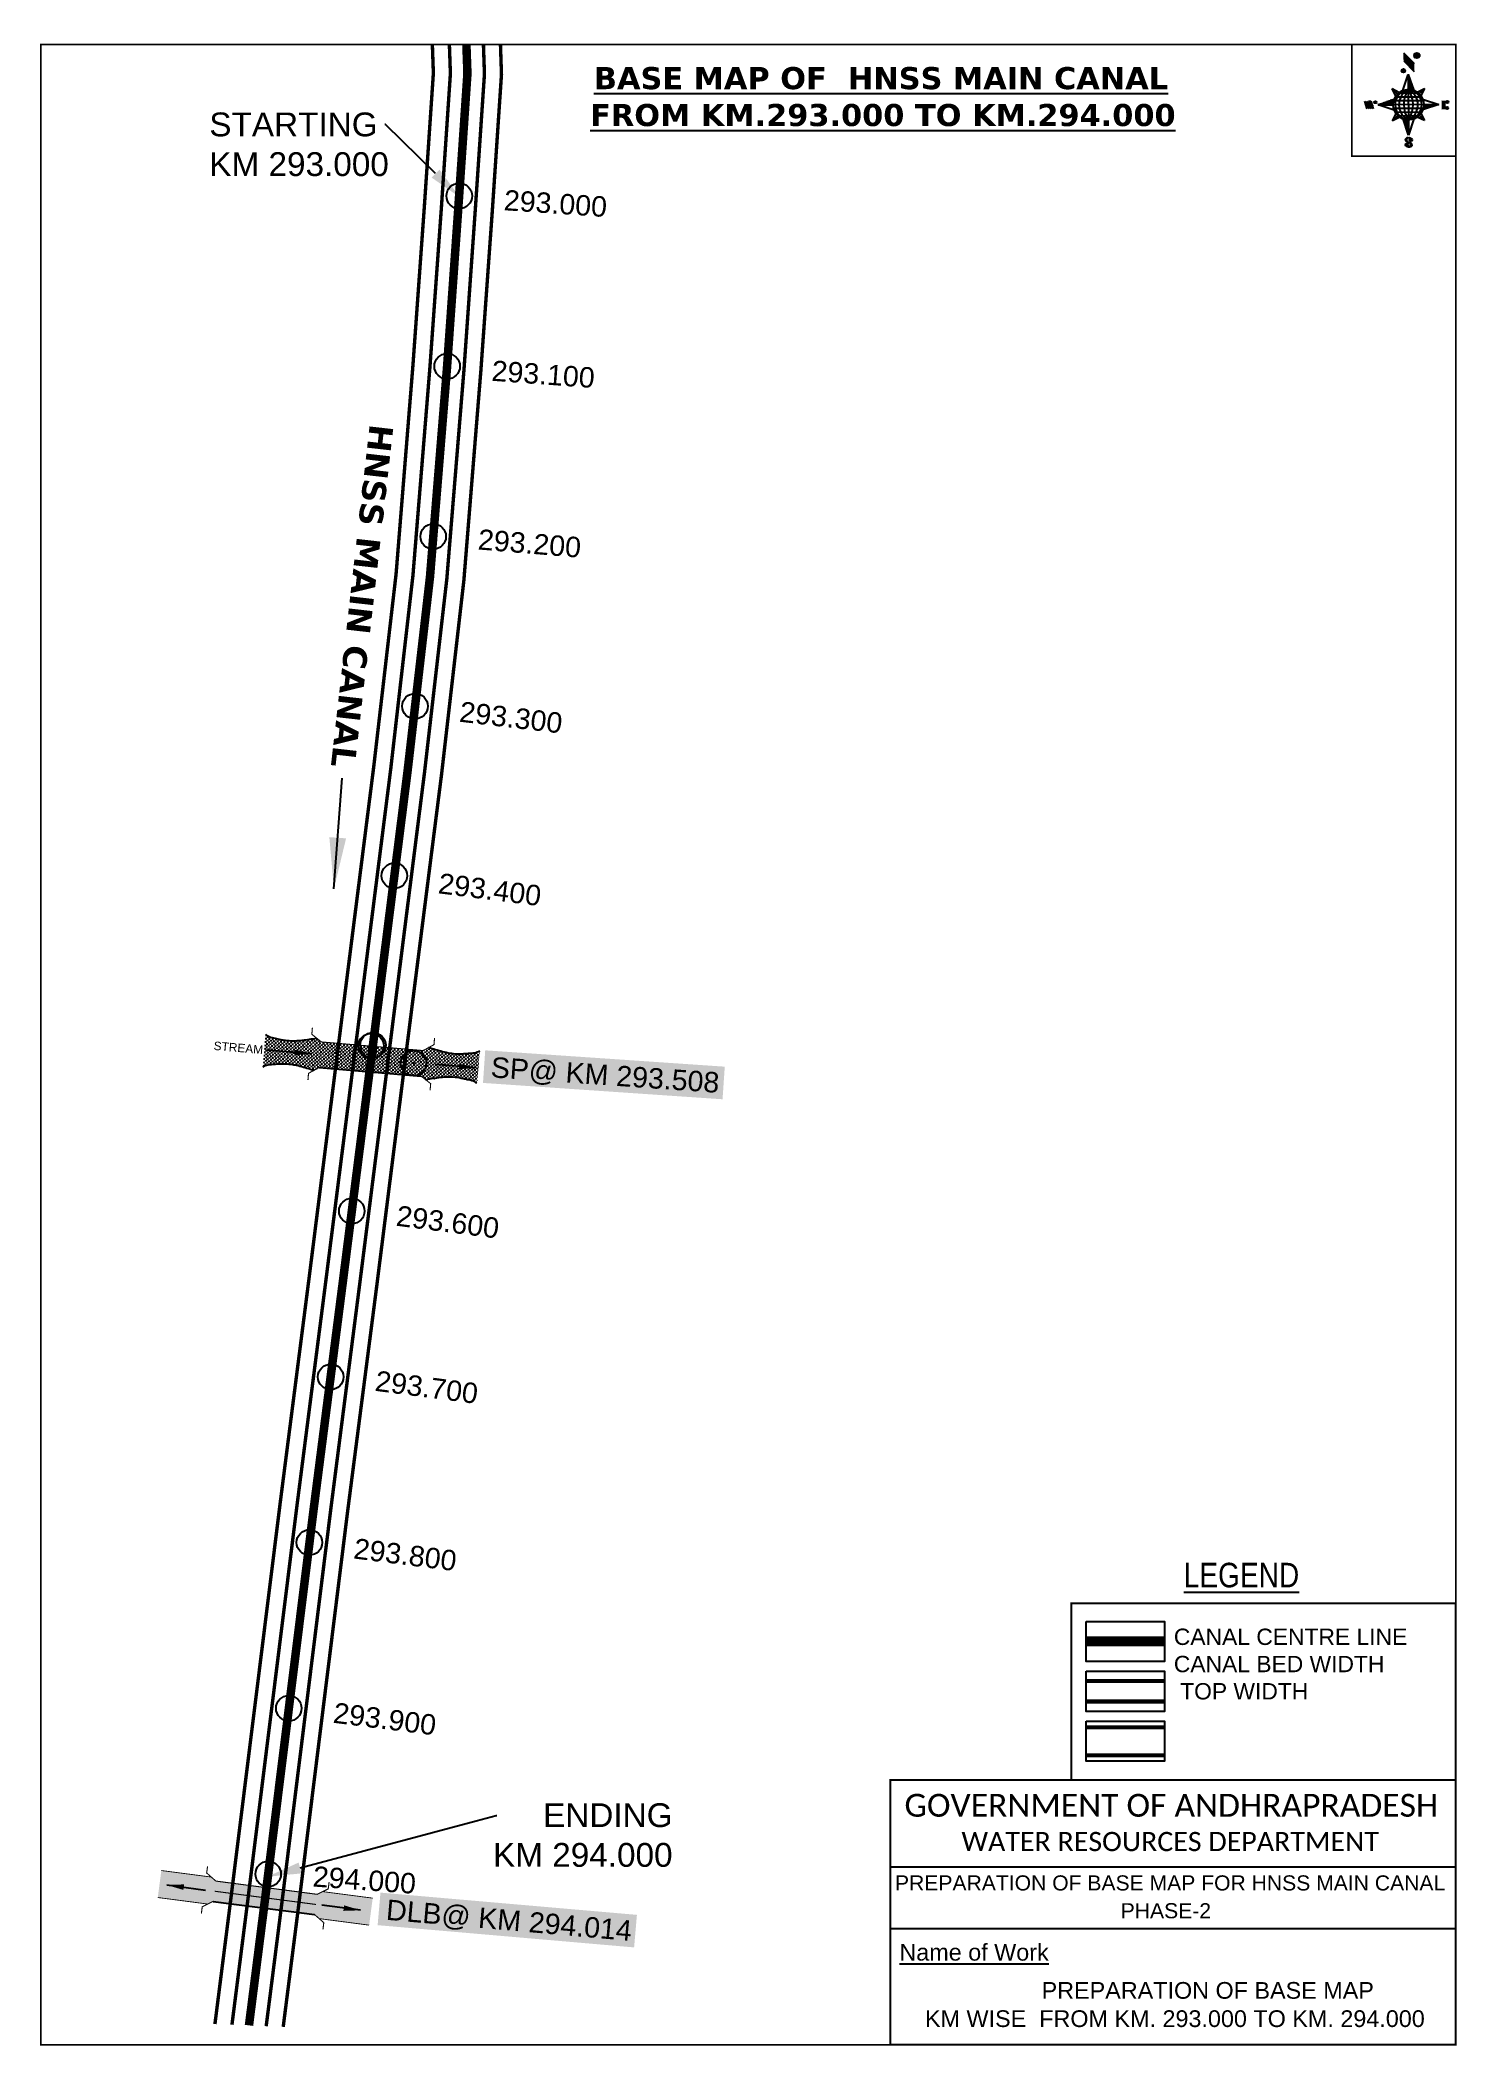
# Model space of a CAD drawing. Header units: inches. Extents: x 774279 to 775111, y 1584705 to 1585883.
import ezdxf
from ezdxf import colors
from ezdxf.entities.mleader import LeaderData, LeaderLine
from ezdxf.enums import TextEntityAlignment as Align
from ezdxf.math import Vec2, Vec3

# ---------------------------------------------------------------- set-up
doc = ezdxf.new("R2010")
doc.units = ezdxf.units.IN
doc.header["$LTSCALE"] = 15
doc.header["$MEASUREMENT"] = 0
doc.header["$PDMODE"] = 32
doc.header["$PDSIZE"] = 15
doc.linetypes.add('ACAD_ISO02W100', pattern=[15, 12, -3])
doc.linetypes.add('HIDDEN2', pattern=[0.1875, 0.125, -0.0625])
for name, color, linetype in [('AQUADUCT', 1, 'Continuous'), ('bord', 1, 'Continuous'), ('CANAL1', 7, 'Continuous'), ('CSMark', 72, 'Continuous'), ('DCBMS', 232, 'Continuous'), ('PAGE', 7, 'Continuous'), ('STRUCTURE', 5, 'Continuous'), ('TEXT', 6, 'Continuous')]:
    doc.layers.add(name, color=color, linetype=linetype)
doc.styles.add('ARIALN', font='ARIALN.TTF')
doc.styles.get("Standard").update_dxf_attribs({"font": 'arial.ttf'})
doc.dimstyles.get("Standard").update_dxf_attribs({"dimtxt": 20, "dimasz": 0.18, "dimexe": 0.18, "dimexo": 0.0625, "dimgap": 0.09, "dimtad": 0, "dimtih": 1, "dimtoh": 1, "dimdec": 4, "dimzin": 0, "dimdsep": 46, "dimtxsty": 'Standard', "dimcen": 0.09, "dimadec": 0, "dimazin": 0, "dimtfac": 1, "dimtdec": 4, "dimtofl": 0, "dimtmove": 0, "dimatfit": 3, "dimfxl": 1, "dimtolj": 1, "dimtzin": 0, "dimarcsym": 0})
pattern_1 = [(267.297113149, (-8720374.938, 50637915.138), (10.5367255337, -0.497431438), [])]
pattern_2 = [(357.297113149, (-8720374.938, 50637915.138), (0.497431438, 10.5367255337), [])]

# ---------------------------------------------------------------- blocks, each defined once
blk = doc.blocks.new('*X26')
at = {"color": 0, "linetype": 'Continuous'}
for p, q in [((6321.6, 240.5), (6322.3, 241.2)), ((6321.6, 240.3), (6322.3, 241)), ((6321.6, 240.1), (6322.3, 240.8)), ((6321.6, 239.9), (6322.4, 240.7)), ((6321.6, 239.8), (6322.4, 240.6)), ((6321.6, 239.6), (6322.5, 240.5)), ((6321.6, 239.4), (6322.5, 240.3)), ((6321.6, 239.2), (6322.6, 240.2)), ((6321.7, 239.1), (6322.6, 240.1)), ((6321.8, 240.8), (6322.4, 241.4)), ((6321.8, 239), (6322.7, 240)), ((6321.8, 239), (6322.8, 239.9)), ((6321.9, 238.9), (6322.9, 239.8)), ((6322, 238.8), (6323, 239.7)), ((6322.1, 241.3), (6322.4, 241.6)), ((6322.1, 238.7), (6323.1, 239.6)), ((6322.2, 238.6), (6323.1, 239.6)), ((6322.3, 238.5), (6323.2, 239.5)), ((6322.4, 238.5), (6323.3, 239.4)), ((6322.5, 238.4), (6323.4, 239.3)), ((6322.7, 238.4), (6323.6, 239.3)), ((6322.8, 238.3), (6323.7, 239.2)), ((6322.9, 238.3), (6323.8, 239.1)), ((6323.1, 238.2), (6323.9, 239.1)), ((6323.2, 238.2), (6324, 239)), ((6323.3, 238.2), (6324.2, 239)), ((6323.5, 238.1), (6324.3, 238.9)), ((6323.7, 238.1), (6324.4, 238.9)), ((6323.8, 238.1), (6324.6, 238.8)), ((6324.1, 238.2), (6324.7, 238.8)), ((6324.3, 238.3), (6324.9, 238.8)), ((6324.6, 238.3), (6325.1, 238.8)), ((6324.8, 238.4), (6325.2, 238.8)), ((6325.1, 238.5), (6325.4, 238.8)), ((6325.4, 238.6), (6325.6, 238.8))]:
    blk.add_line(p, q, dxfattribs=at)
blk = doc.blocks.new('*X25')
at = {"color": 0, "linetype": 'Continuous'}
for p, q in [((6324.4, 240.3), (6324.5, 240.4)), ((6324.6, 240.3), (6324.8, 240.5)), ((6324.7, 240.2), (6325, 240.5)), ((6324.8, 240.2), (6325.2, 240.6)), ((6325, 240.1), (6325.5, 240.6)), ((6325.1, 240.1), (6325.6, 240.6)), ((6325.2, 240), (6325.8, 240.6)), ((6325.3, 240), (6326, 240.6)), ((6325.4, 239.9), (6326.1, 240.6)), ((6325.5, 239.8), (6326.2, 240.5)), ((6325.6, 239.8), (6326.3, 240.5)), ((6325.7, 239.7), (6326.5, 240.4)), ((6325.9, 239.6), (6326.6, 240.3)), ((6326, 239.5), (6326.7, 240.3)), ((6326, 239.4), (6326.8, 240.2)), ((6326.1, 239.3), (6327, 240.2)), ((6326.2, 239.3), (6327.1, 240.1)), ((6326.3, 239.2), (6327.1, 240)), ((6326.4, 239.1), (6327.2, 239.9)), ((6326.5, 239), (6327.3, 239.8)), ((6326.5, 238.9), (6327.4, 239.7)), ((6326.6, 238.8), (6327.5, 239.6)), ((6326.7, 238.7), (6327.5, 239.5)), ((6326.8, 238.6), (6327.6, 239.4)), ((6326.8, 238.5), (6327.7, 239.3)), ((6326.8, 236.5), (6327.4, 237)), ((6326.9, 238.3), (6327.8, 239.2)), ((6326.9, 238.2), (6327.9, 239.1)), ((6326.9, 236.8), (6327.6, 237.4)), ((6327, 238.1), (6327.8, 239)), ((6327, 237.9), (6327.8, 238.8)), ((6327, 237.8), (6327.8, 238.6)), ((6327, 237.6), (6327.8, 238.4)), ((6327, 237.4), (6327.8, 238.2)), ((6327, 237.3), (6327.8, 238)), ((6327, 237.1), (6327.8, 237.9))]:
    blk.add_line(p, q, dxfattribs=at)
blk = doc.blocks.new('H')
at = {"layer": 'bord', "extrusion": (0.000427885, 0.004792, 0.999988)}
h = blk.add_hatch(dxfattribs=at)
h.set_pattern_fill('LINE', color=8, scale=84.387686, angle=-2.7029, style=0)
h.set_pattern_definition(pattern_2)
h.paths.add_polyline_path([(-492, 786, -0.090992), (-448, 775), (-486, 912)])
h = blk.add_hatch(dxfattribs=at)
h.set_pattern_fill('LINE', color=8, scale=84.387686, angle=-92.7029, style=0)
h.set_pattern_definition(pattern_1)
h.paths.add_polyline_path([(-625, 665, -0.090992), (-615, 710), (-751, 671)])
h = blk.add_hatch(dxfattribs=at)
h.set_pattern_fill('LINE', color=8, scale=84.387686, angle=-2.7029, style=0)
h.set_pattern_definition(pattern_2)
h.paths.add_polyline_path([(-504, 533, -0.090992), (-549, 543), (-510, 406)])
h = blk.add_hatch(dxfattribs=at)
h.set_pattern_fill('LINE', color=8, scale=84.387686, angle=-92.7029, style=0)
h.set_pattern_definition(pattern_1)
h.paths.add_polyline_path([(-246, 647), (-372, 653, -0.090992), (-382, 609)])
for p, q in [((-519, 1020, -1217), (-435, 927, -1216)), ((-516, 1087, -1217), (-432, 994, -1217)), ((-538, 774, -1216), (-487, 906, -1216)), ((-487, 906, -1216), (-493, 780, -1216)), ((-487, 906, -1216), (-448, 769, -1216)), ((-865, 701, -1215), (-847, 638, -1215)), ((-847, 700, -1215), (-829, 637, -1215)), ((-829, 699, -1215), (-811, 636, -1215)), ((-829, 699, -1215), (-811, 698, -1215)), ((-811, 698, -1215), (-794, 635, -1215)), ((-752, 665, -1215), (-615, 704, -1215)), ((-627, 794, -1216), (-567, 760, -1216)), ((-627, 794, -1216), (-584, 747, -1215)), ((-599, 731, -1215), (-627, 794, -1216)), ((-421, 753, -1216), (-359, 781, -1216)), ((-359, 781, -1216), (-405, 739, -1216)), ((-359, 781, -1216), (-392, 721, -1215)), ((-379, 693, -1215), (-246, 641, -1215)), ((-752, 665, -1215), (-625, 659, -1215)), ((-619, 614, -1215), (-752, 665, -1215)), ((-639, 526, -1214), (-606, 585, -1215)), ((-639, 526, -1214), (-593, 568, -1215)), ((-577, 553, -1215), (-639, 526, -1214)), ((-511, 400, -1214), (-549, 537, -1214)), ((-460, 533, -1215), (-511, 400, -1214)), ((-505, 527, -1214), (-511, 400, -1214)), ((-371, 513, -1214), (-431, 546, -1215)), ((-371, 513, -1214), (-414, 560, -1215)), ((-399, 576, -1215), (-371, 513, -1214)), ((-246, 641, -1215), (-383, 603, -1215)), ((-373, 647, -1215), (-246, 641, -1215)), ((-213, 669, -1215), (-217, 601, -1215)), ((-197, 600, -1215), (-194, 668, -1215))]:
    blk.add_line(p, q, dxfattribs=at)
at = {"layer": 'bord', "color": 8, "linetype": 'ByBlock', "extrusion": (0.000427885, 0.004792, 0.999988)}
for p, q in [((-375, 679, -1215), (-620, 691, -1215)), ((-386, 711, -1215), (-605, 722, -1215)), ((-411, 744, -1216), (-578, 752, -1216)), ((-493, 780, -1216), (-505, 527, -1214)), ((-373, 647, -1215), (-625, 659, -1215)), ((-378, 616, -1215), (-623, 628, -1215)), ((-392, 585, -1215), (-611, 595, -1215)), ((-420, 555, -1215), (-587, 562, -1215))]:
    blk.add_line(p, q, dxfattribs=at)
at = {"layer": 'bord', "extrusion": (0.000427885, 0.004792, 0.999988), "elevation": -1212}
for points, const_width in [([(-522, 960), (-516, 1093)], 1.61), ([(-434, 933), (-428, 1066)], 1.61), ([(-870, 707), (-846, 706)], 0.642), ([(-829, 643), (-821, 678)], 0.642), ([(-793, 641), (-782, 694)], 0.642), ([(-223, 676), (-174, 673)], 0.706), ([(-829, 643), (-855, 644)], 0.642), ([(-811, 642), (-784, 641)], 0.642), ([(-177, 605), (-226, 607)], 0.706), ([(-195, 645), (-185, 644)], 0.706)]:
    blk.add_lwpolyline(points, dxfattribs=dict(at, const_width=const_width))
for points, const_width in [([(-414, 1073, 1), (-398, 1058, 1)], 22.3), ([(-530, 950, 1), (-520, 939, 1)], 14.8), ([(-776, 697, 1), (-769, 690, 1)], 8.9), ([(-180, 618, 1), (-173, 611, 1)], 9.79), ([(-178, 667, 1), (-171, 660, 1)], 9.79), ([(-490, 362, 1), (-498, 369, 1)], 11.1), ([(-525, 322, 1), (-533, 329, 1)], 11.1)]:
    blk.add_lwpolyline(points, format="xyb", close=True, dxfattribs=dict(at, const_width=const_width))
for points in [[(-537, 317), (-531, 310), (-520, 307), (-505, 307), (-494, 310), (-486, 318), (-487, 326), (-491, 333), (-494, 336), (-503, 341), (-522, 347), (-530, 352), (-534, 355), (-537, 363), (-537, 373), (-530, 381), (-520, 384), (-504, 384), (-493, 380), (-487, 373)], [(-522, 348), (-526, 354), (-528, 361), (-528, 371), (-526, 375), (-521, 381), (-515, 384)], [(-505, 307), (-499, 312), (-497, 319), (-497, 327), (-501, 335), (-509, 343)]]:
    blk.add_lwpolyline(points, dxfattribs=at)
at = {"layer": 'bord', "extrusion": (0.000427885, 0.004792, 0.999988)}
for centre, radius in [((-406, 1065, -1212), 22.3), ((-525, 944, -1212), 14.8), ((-773, 694, -1212), 8.9), ((-498, 659, -1212), 127), ((-177, 615, -1212), 9.79), ((-174, 663, -1212), 9.79), ((-494, 365, -1212), 11.1), ((-529, 325, -1212), 11.1)]:
    blk.add_circle(centre, radius, dxfattribs=at)
at = {"layer": 'bord', "color": 8, "linetype": 'ByBlock', "extrusion": (0.000427885, 0.004792, 0.999988)}
for centre, radius, start, end in [((-482, 658, -1212), 128, 94.9254, 259.6691), ((-437, 656, -1212), 141, 113.2864, 241.308), ((-316, 651, -1212), 222, 142.5892, 212.0053), ((-560, 662, -1212), 141, 293.2864, 61.308), ((-681, 668, -1212), 222, 322.5892, 32.0053), ((-515, 660, -1212), 128, 274.9254, 79.6691)]:
    blk.add_arc(centre, radius, start, end, dxfattribs=at)
at = {"layer": 'bord', "extrusion": (0.000427885, 0.004792, 0.999988)}
for points in [[(-516, 1093, -1212), (-431, 1000, -1212), (-519, 1026, -1212), (-434, 933, -1212)], [(-864, 707, -1212), (-846, 706, -1212), (-846, 644, -1212), (-829, 643, -1212)], [(-829, 705, -1212), (-811, 704, -1212), (-811, 642, -1212), (-793, 641, -1212)], [(-193, 674, -1212), (-197, 606, -1212), (-213, 675, -1212), (-216, 607, -1212)]]:
    blk.add_solid(points, dxfattribs=at)
at = {"layer": 'bord', "extrusion": (0.000427885, 0.004792, 0.999988), "xscale": 7.977342409717546, "yscale": 7.977342408231451, "zscale": 7.977342408476333, "rotation": 138.0840426661453}
for name, p in [('*X25', (38301, -31929, -1212)), ('*X26', (38314, -31951, -1212))]:
    blk.add_blockref(name, p, dxfattribs=at)
blk = doc.blocks.new('DLB')
at = {"layer": 'STRUCTURE'}
h = blk.add_hatch(dxfattribs=at)
h.set_pattern_fill('DOTS', color=6, scale=20, angle=320.37224793, style=0)
h.paths.add_polyline_path([(769699.5, 1706950), (769699.5, 1706934), (769729.1, 1706934), (769732.1, 1706936), (769792.1, 1706936), (769795.1, 1706934), (769824.7, 1706934), (769824.7, 1706950), (769795.1, 1706950), (769792.1, 1706948), (769732.1, 1706948), (769729.1, 1706950)])
at = {"layer": 'STRUCTURE', "color": 6, "const_width": 0.628}
for points in [[(769726.1, 1706956), (769726.1, 1706952), (769732.1, 1706948), (769792.1, 1706948), (769798.1, 1706952), (769798.1, 1706956)], [(769732.1, 1706942), (769792.1, 1706942)], [(769726.1, 1706928), (769726.1, 1706932), (769732.1, 1706936), (769792.1, 1706936), (769798.1, 1706932), (769798.1, 1706928)]]:
    blk.add_lwpolyline(points, dxfattribs=at)
at = {"layer": 'STRUCTURE', "color": 6, "linetype": 'ACAD_ISO02W100', "ltscale": 0.5, "const_width": 0.5}
for points in [[(769699.5, 1706950), (769729.1, 1706950)], [(769795.1, 1706950), (769824.7, 1706950)], [(769699.5, 1706934), (769729.1, 1706934)], [(769795.1, 1706934), (769824.7, 1706934)]]:
    blk.add_lwpolyline(points, dxfattribs=at)
at = {"layer": 'STRUCTURE', "color": 6}
blk.add_lwpolyline([(769732.1, 1706936), (769792.1, 1706936)], dxfattribs=at)
blk.add_lwpolyline([(769732.1, 1706936), (769792.1, 1706936)], dxfattribs=at)
at = {"layer": 'STRUCTURE', "color": 0}
blk.add_circle((769762.1, 1706942), 1.8, dxfattribs=at)
for points in [[(769703.8, 1706942), (769726.7, 1706942)], [(769818.6, 1706942), (769795.7, 1706942)]]:
    blk.add_leader(points, dimstyle='Standard', override={"dimasz": 10, "dimgap": 0.09, "dimtad": 0}, dxfattribs=at)
blk = doc.blocks.new('SP')
at = {"layer": 'STRUCTURE'}
h = blk.add_hatch(dxfattribs=at)
h.set_pattern_fill('DASH', color=256, scale=8, style=0)
edge = h.paths.add_edge_path()
edge.add_spline(control_points=[(769825.7, 1706742.1), (769825.3, 1706741.8), (769823.8, 1706740.8), (769820.9, 1706740.3), (769817, 1706739.7), (769811.4, 1706738.9), (769804, 1706739.7), (769798.4, 1706741), (769795.6, 1706741.6)], knot_values=[0, 0, 0, 0, 1.613557, 5.24513, 8.624976, 13.470124, 22.190216, 30.746377, 30.746377, 30.746377, 30.746377], degree=3, periodic=0)
edge.add_line((769795.6, 1706741.6), (769792.6, 1706739.6))
edge.add_line((769792.6, 1706739.6), (769732.6, 1706739.6))
edge.add_line((769732.6, 1706739.6), (769729.6, 1706741.6))
edge.add_spline(control_points=[(769729.6, 1706741.6), (769726.9, 1706740.9), (769721.3, 1706739.5), (769713.9, 1706738.5), (769708.3, 1706739.1), (769704.4, 1706739.6), (769701.5, 1706740), (769700, 1706741), (769699.5, 1706741.3)], knot_values=[0, 0, 0, 0, 8.556161, 17.276253, 22.121402, 25.501247, 29.13282, 30.746377, 30.746377, 30.746377, 30.746377], degree=3, periodic=0)
edge.add_line((769699.5, 1706741.3), (769699.5, 1706722.1))
edge.add_spline(control_points=[(769699.5, 1706722.1), (769700, 1706722.4), (769701.4, 1706723.4), (769704.3, 1706724), (769708.2, 1706724.5), (769713.8, 1706725.3), (769721.2, 1706724.5), (769726.8, 1706723.3), (769729.6, 1706722.6)], knot_values=[0, 0, 0, 0, 1.613557, 5.24513, 8.624976, 13.470124, 22.190216, 30.746377, 30.746377, 30.746377, 30.746377], degree=3, periodic=0)
edge.add_line((769729.6, 1706722.6), (769732.6, 1706724.6))
edge.add_line((769732.6, 1706724.6), (769792.6, 1706724.6))
edge.add_line((769792.6, 1706724.6), (769795.6, 1706722.6))
edge.add_spline(control_points=[(769795.6, 1706722.6), (769798.4, 1706723.3), (769803.9, 1706724.8), (769811.3, 1706725.8), (769817, 1706725.1), (769820.9, 1706724.7), (769823.8, 1706724.2), (769825.2, 1706723.3), (769825.7, 1706723)], knot_values=[0, 0, 0, 0, 8.556161, 17.276253, 22.121402, 25.501247, 29.13282, 30.746377, 30.746377, 30.746377, 30.746377], degree=3, periodic=0)
edge.add_line((769825.7, 1706723), (769825.7, 1706742.1))
h.paths.add_polyline_path([(769764.2, 1706732.1, -1), (769761.1, 1706732.1, -1)], flags=0)
h.paths.add_polyline_path([(769761.1, 1706732.1, 1), (769764.2, 1706732.1, 1)], flags=16)
at = {"layer": 'STRUCTURE', "const_width": 0.628}
for points in [[(769726.6, 1706747.6), (769726.6, 1706743.6), (769732.6, 1706739.6), (769792.6, 1706739.6), (769798.6, 1706743.6), (769798.6, 1706747.6)], [(769726.6, 1706716.6), (769726.6, 1706720.6), (769732.6, 1706724.6), (769792.6, 1706724.6), (769798.6, 1706720.6), (769798.6, 1706716.6)]]:
    blk.add_lwpolyline(points, dxfattribs=at)
at = {"layer": 'STRUCTURE', "color": 3}
blk.add_lwpolyline([(769732.6, 1706724.6), (769792.6, 1706724.6)], dxfattribs=at)
blk.add_lwpolyline([(769732.6, 1706724.6), (769792.6, 1706724.6)], dxfattribs=at)
at = {"layer": 'STRUCTURE', "color": 0}
blk.add_circle((769762.6, 1706732.1), 1.55, dxfattribs=at)
at = {"layer": 'STRUCTURE'}
for points in [[(769699.5, 1706741.3), (769700.9, 1706740.5), (769704.4, 1706739.6), (769707.8, 1706739.2), (769712.6, 1706738.8), (769721.3, 1706739.7), (769729.6, 1706741.6)], [(769825.7, 1706742.1), (769824.3, 1706741.3), (769820.8, 1706740.3), (769817.5, 1706739.8), (769812.7, 1706739.2), (769804, 1706739.9), (769795.6, 1706741.6)], [(769699.5, 1706722.1), (769700.9, 1706723), (769704.4, 1706724), (769707.7, 1706724.5), (769712.5, 1706725), (769721.2, 1706724.4), (769729.6, 1706722.6)], [(769825.7, 1706723), (769824.3, 1706723.8), (769820.8, 1706724.7), (769817.4, 1706725.1), (769812.6, 1706725.5), (769803.9, 1706724.6), (769795.6, 1706722.6)]]:
    blk.add_spline(points, degree=3, dxfattribs=at)
at = {"layer": 'STRUCTURE', "color": 0}
blk.add_text('STREAM', height=5, dxfattribs=at).set_placement((769684.3, 1706732.1), align=Align.MIDDLE_CENTER)
for points in [[(769727.4, 1706732.1), (769700.8, 1706732.1)], [(769824.4, 1706732.1), (769800.5, 1706732.1)]]:
    blk.add_leader(points, dimstyle='Standard', override={"dimasz": 10, "dimgap": 0.09, "dimtad": 0}, dxfattribs=at)

msp = doc.modelspace()

# ---------------------------------------------------------------- linework, layer by layer
at = {"layer": 'CANAL1', "color": 200, "const_width": 2}
for points in [[(774509, 1585880.5), (774509.6, 1585863.6), (774504.3, 1585785.2), (774497.6, 1585692), (774487.7, 1585569.4), (774474.6, 1585456.4), (774453.5, 1585289.9), (774436.6, 1585155.8), (774419.6, 1585023.4), (774390.6, 1584790.7), (774381.3, 1584717.5)], [(774549, 1585880.5), (774549.6, 1585862.9), (774544.2, 1585782.4), (774537.5, 1585688.9), (774527.5, 1585565.5), (774514.4, 1585451.6), (774493.2, 1585284.9), (774476.3, 1585150.8), (774459.2, 1585018.4), (774430.3, 1584785.7), (774421.4, 1584715.8)]]:
    msp.add_lwpolyline(points, dxfattribs=at)
at = {"layer": 'CANAL1', "color": 5, "const_width": 2}
for points in [[(774519, 1585880.5), (774519.6, 1585863.4), (774514.3, 1585784.5), (774507.6, 1585691.2), (774497.6, 1585568.5), (774484.6, 1585455.2), (774463.5, 1585288.6), (774446.5, 1585154.6), (774429.5, 1585022.2), (774400.5, 1584789.4), (774391.3, 1584717.1)], [(774539, 1585880.5), (774539.6, 1585863.1), (774534.2, 1585783.1), (774527.6, 1585689.7), (774517.5, 1585566.5), (774504.4, 1585452.8), (774483.3, 1585286.1), (774466.3, 1585152), (774449.3, 1585019.6), (774420.4, 1584786.9), (774411.4, 1584716.2)]]:
    msp.add_lwpolyline(points, dxfattribs=at)
at = {"layer": 'CANAL1', "color": 1, "linetype": 'HIDDEN2', "ltscale": 8, "const_width": 5}
msp.add_lwpolyline([(774529, 1585880.5), (774529.6, 1585863.3), (774524.2, 1585783.8), (774517.6, 1585690.5), (774507.6, 1585567.5), (774494.5, 1585454), (774474.1, 1585292.5), (774473.4, 1585287.4), (774456.4, 1585153.3), (774439.4, 1585020.9), (774412.6, 1584805.6), (774410.4, 1584788.2), (774401.3, 1584716.7)], dxfattribs=at)
at = {"layer": 'CANAL1', "color": 1, "linetype": 'HIDDEN2', "ltscale": 100, "const_width": 6, "elevation": -0.4}
msp.add_lwpolyline([(774939.1, 1584942.3), (774893.1, 1584942.3)], dxfattribs=at)
at = {"layer": 'CANAL1', "color": 5, "const_width": 2.4, "elevation": -0.4}
for points in [[(774939.1, 1584919), (774893.1, 1584919)], [(774939.1, 1584907), (774893.1, 1584907)]]:
    msp.add_lwpolyline(points, dxfattribs=at)
at = {"layer": 'CANAL1', "color": 200, "const_width": 2.4, "elevation": -0.4}
for points in [[(774939.1, 1584891.8), (774893.1, 1584891.8)], [(774939.1, 1584875.3), (774893.1, 1584875.3)]]:
    msp.add_lwpolyline(points, dxfattribs=at)
at = {"layer": 'CSMark', "color": 3}
for p in [(774524.8, 1585791.5), (774517.7, 1585691.4), (774509.5, 1585591.4), (774498.8, 1585491.7), (774486.7, 1585392.1), (774474.1, 1585292.5), (774461.7, 1585195.1), (774449.3, 1585097.7), (774436.8, 1585000.4), (774424.7, 1584903), (774412.6, 1584805.6)]:
    msp.add_point(p, dxfattribs=at)
at = {"layer": 'CSMark', "color": 2}
msp.add_point((774473, 1585292), dxfattribs=at)
at = {"layer": 'CSMark'}
msp.add_point((774498, 1585282), dxfattribs=at)
at = {"layer": 'PAGE', "const_width": 1}
msp.add_lwpolyline([(775110.1, 1584705.3), (775110.1, 1585880.5), (774279.1, 1585880.5), (774279.1, 1584705.3), (775110.1, 1584705.3)], dxfattribs=at)
at = {"layer": 'PAGE'}
for points, const_width in [([(775110.1, 1585880.5), (775049, 1585880.5), (775049, 1585814.8), (775110.1, 1585814.8)], 1), ([(774884.3, 1584964.7), (775110.1, 1584964.7), (775110.1, 1584860.9), (774884.3, 1584860.9)], 1.2), ([(774778, 1584860.9), (775110.1, 1584860.9), (775110.1, 1584705.3), (774778, 1584705.3)], 1.2)]:
    msp.add_lwpolyline(points, close=True, dxfattribs=dict(at, const_width=const_width))
at = {"layer": 'PAGE', "elevation": -0.4}
for points in [[(774893.1, 1584954), (774939.1, 1584954), (774939.1, 1584930.5), (774893.1, 1584930.5)], [(774893.1, 1584924.8), (774939.1, 1584924.8), (774939.1, 1584901.2), (774893.1, 1584901.2)], [(774893.1, 1584895.5), (774939.1, 1584895.5), (774939.1, 1584872), (774893.1, 1584872)]]:
    msp.add_lwpolyline(points, close=True, dxfattribs=at)
at = {"layer": 'PAGE'}
for points in [[(774778, 1584809.9), (775110.1, 1584809.9)], [(774778, 1584773.6), (775110.1, 1584773.6)]]:
    msp.add_lwpolyline(points, dxfattribs=at)

# ---------------------------------------------------------------- block references
at = {"layer": 'AQUADUCT', "color": 1, "xscale": 0.0703495379661093, "yscale": 0.07034953800030053, "zscale": 0.07034953795990817, "rotation": 3.078330607406165}
msp.add_blockref('H', (775119.8, 1585801.1, 85.4), dxfattribs=at)
at = {"layer": 'STRUCTURE', "color": 0}
for name, p, rotation in [('SP', (-136654.3, -50354.8), 355.1562636868694), ('DLB', (-210109.7, -7974.5), 352.5524183112274)]:
    msp.add_blockref(name, p, dxfattribs=dict(at, rotation=rotation))

# ---------------------------------------------------------------- texts
at = {"layer": 'CANAL1', "insert": (774486.3, 1585657.2), "char_height": 14, "width": 205.129, "attachment_point": 1, "rotation": 263.5145}
msp.add_mtext('\\pi0.96322;{\\fVerdana|b1|i0|c0|p34;HNSS MAIN CANAL}', dxfattribs=at)
at = {"layer": 'CSMark', "color": 1}
for s, rotation, p in [('293.000', 356.1521, (774551.1, 1585789.1)), ('293.100', 355.9212, (774543.9, 1585688.9)), ('293.200', 355.3545, (774535.9, 1585589.8)), ('293.300', 353.4162, (774525.1, 1585488.6)), ('293.400', 352.8006, (774512.7, 1585387.8)), ('293.600', 352.7926, (774488, 1585192.5)), ('293.700', 352.6738, (774475.6, 1585095.5)), ('293.800', 352.9054, (774463, 1584997)), ('293.900', 352.9054, (774451, 1584900.5))]:
    msp.add_text(s, height=12, rotation=rotation, dxfattribs=at).set_placement(p, align=Align.MIDDLE_LEFT)
at = {"layer": 'CSMark', "color": 3}
msp.add_text('294.000', height=12, rotation=355.8705, dxfattribs=at).set_placement((774438.9, 1584804.3), align=Align.MIDDLE_LEFT)
at = {"layer": 'PAGE', "extrusion": (0.000201441, 0.004807, 0.999988), "style": 'ARIALN'}
msp.add_text('%%ULEGEND', height=14.4, rotation=359.9999, dxfattribs=at).set_placement((774984.2, 1584962.2, 7774.8), align=Align.MIDDLE)
at = {"layer": 'PAGE', "extrusion": (0.000201441, 0.004807, 0.999988)}
for s, height, p in [('PREPARATION OF BASE MAP FOR HNSS MAIN CANAL', 8.878, (774780.7, 1584776.9, 7773.9)), ('%%UName of Work', 9.822, (774783.3, 1584735.7, 7772.6))]:
    msp.add_text(s, height=height, rotation=359.9999, dxfattribs=at).set_placement(p)
for s, height, p in [('PHASE-2', 8.88, (774939.8, 1584765, 7773.9)), ('PREPARATION OF BASE MAP', 9.822, (774964.4, 1584718.2, 7772.7)), ('KM WISE  FROM KM. 293.000 TO KM. 294.000', 9.822, (774945.1, 1584701.6, 7772.6))]:
    msp.add_text(s, height=height, rotation=359.9999, dxfattribs=at).set_placement(p, align=Align.MIDDLE_CENTER)
at = {"layer": 'PAGE', "extrusion": (0.000201441, 0.004807, 0.999988), "attachment_point": 1, "text_direction": (1, -1e-06, -0.000201)}
for s, insert, char_height, width in [('CANAL CENTRE LINE CANAL BED WIDTH {\\H2.3717x; }\\P TOP WIDTH{\\H1.9152x; }', (774944.5, 1584949.8, -0.4), 9.6, 168.926), ('\\pi3.5885;{\\fCalibri|b0|i0|c0|p34;\\H1.3333x;GOVERNMENT OF ANDHRAPRADESH\\P\\pi37.073;\\H0.83998x;WATER RESOURCES DEPARTMENT}', (774782.7, 1584852.7, -1.3), 10.059, 321.276)]:
    msp.add_mtext(s, dxfattribs=dict(at, insert=insert, char_height=char_height, width=width))
at = {"layer": 'STRUCTURE', "color": 5, "char_height": 12, "attachment_point": 1, "bg_fill": 1, "box_fill_scale": 1.3, "bg_fill_color": 7, "bg_fill_true_color": 16777215, "bg_fill_transparency": 4390977}
for s, insert, width, rotation in [('\\pi0.43653;SP@ KM 293.508', (774543.4, 1585285.7), 133.823, 356.0955), ('\\pi0.70666;DLB@ KM 294.014', (774481.8, 1584790.8), 143.997, 355.0439)]:
    msp.add_mtext(s, dxfattribs=dict(at, insert=insert, width=width, rotation=rotation))
at = {"layer": 'TEXT', "color": 1, "insert": (774582.1, 1585867.2), "char_height": 13, "width": 379.826, "attachment_point": 1}
msp.add_mtext('\\pi21.755;{\\fVerdana|b1|i0|c0|p34;\\LBASE MAP OF  HNSS MAIN CANAL \\P\\pi19.564;FROM KM.293.000 TO KM.294.000}', dxfattribs=at)

# ---------------------------------------------------------------- leaders
at = {"layer": 'CANAL1'}
msp.add_leader([(774451.2, 1585384.5), (774456, 1585449.4)], dimstyle='Standard', override={"dimasz": 30, "dimgap": 0.09, "dimtad": 0}, dxfattribs=at)
at = {"layer": 'DCBMS', "color": 5}
ml = msp.add_multileader_mtext('Standard', dxfattribs=at)
ml.set_content('STARTING\\PKM 293.000', color=5)
ml.set_leader_properties()
ml.build(insert=Vec2(0, 0))
ml.multileader.update_dxf_attribs({"dogleg_length": 0.36, "arrow_head_size": 20})
ctx = ml.context
ctx.base_point, ctx.char_height, ctx.arrow_head_size, ctx.landing_gap_size, ctx.plane_origin = Vec3(774377.9, 1585833.4), 14, 20, 0.09, Vec3(774548.8, 1585906.2)
notes = []
notes.append((ctx, [(0, (1, 1, 0), (774481.5, 1585833.4), (-1, 0), 0.36, [(0, [(774525.2, 1585790.6)], 0, [])])]))
ctx.mtext.insert, ctx.mtext.flow_direction = Vec3(774378, 1585840.5), 5
for ctx, leaders in notes:
    for number, flags, end, landing, length, lines in leaders:
        leader = LeaderData()
        leader.index, (leader.has_last_leader_line, leader.has_dogleg_vector, leader.attachment_direction) = number, flags
        leader.last_leader_point, leader.dogleg_vector, leader.dogleg_length = Vec3(end), Vec3(landing), length
        for number, points, colour, breaks in lines:
            line = LeaderLine()
            line.index, line.vertices, line.color, line.breaks = number, Vec3.list(points), colors.encode_raw_color(colour), breaks
            leader.lines.append(line)
        ctx.leaders.append(leader)

# ---------------------------------------------------------------- next in the draw order: leaders
ml = msp.add_multileader_mtext('Standard', dxfattribs=at)
ml.set_content('ENDING \\PKM 294.000', color=5)
ml.set_leader_properties()
ml.build(insert=Vec2(0, 0))
ml.multileader.update_dxf_attribs({"dogleg_length": 0.36, "arrow_head_size": 20})
ctx = ml.context
ctx.base_point, ctx.char_height, ctx.arrow_head_size, ctx.landing_gap_size, ctx.plane_origin = Vec3(774546.9, 1584840.1), 14, 20, 0.09, Vec3(774690.6, 1585052.5)
ctx.text_align_type = 2
notes = []
notes.append((ctx, [(1, (1, 1, 0), (774546.5, 1584840.1), (1, 0), 0.36, [(0, [(774412, 1584804)], 0, [])])]))
ctx.mtext.insert, ctx.mtext.width, ctx.mtext.alignment, ctx.mtext.flow_direction = Vec3(774650.1, 1584847.2), 109.049, 3, 5
ctx.mtext.has_bg_fill, ctx.mtext.bg_color, ctx.mtext.bg_scale_factor, ctx.mtext.bg_transparency, ctx.mtext.use_window_bg_color = 1, -1027028792, 1.5, 0, 1
for ctx, leaders in notes:
    for number, flags, end, landing, length, lines in leaders:
        leader = LeaderData()
        leader.index, (leader.has_last_leader_line, leader.has_dogleg_vector, leader.attachment_direction) = number, flags
        leader.last_leader_point, leader.dogleg_vector, leader.dogleg_length = Vec3(end), Vec3(landing), length
        for number, points, colour, breaks in lines:
            line = LeaderLine()
            line.index, line.vertices, line.color, line.breaks = number, Vec3.list(points), colors.encode_raw_color(colour), breaks
            leader.lines.append(line)
        ctx.leaders.append(leader)

doc.saveas('drawing.dxf')
